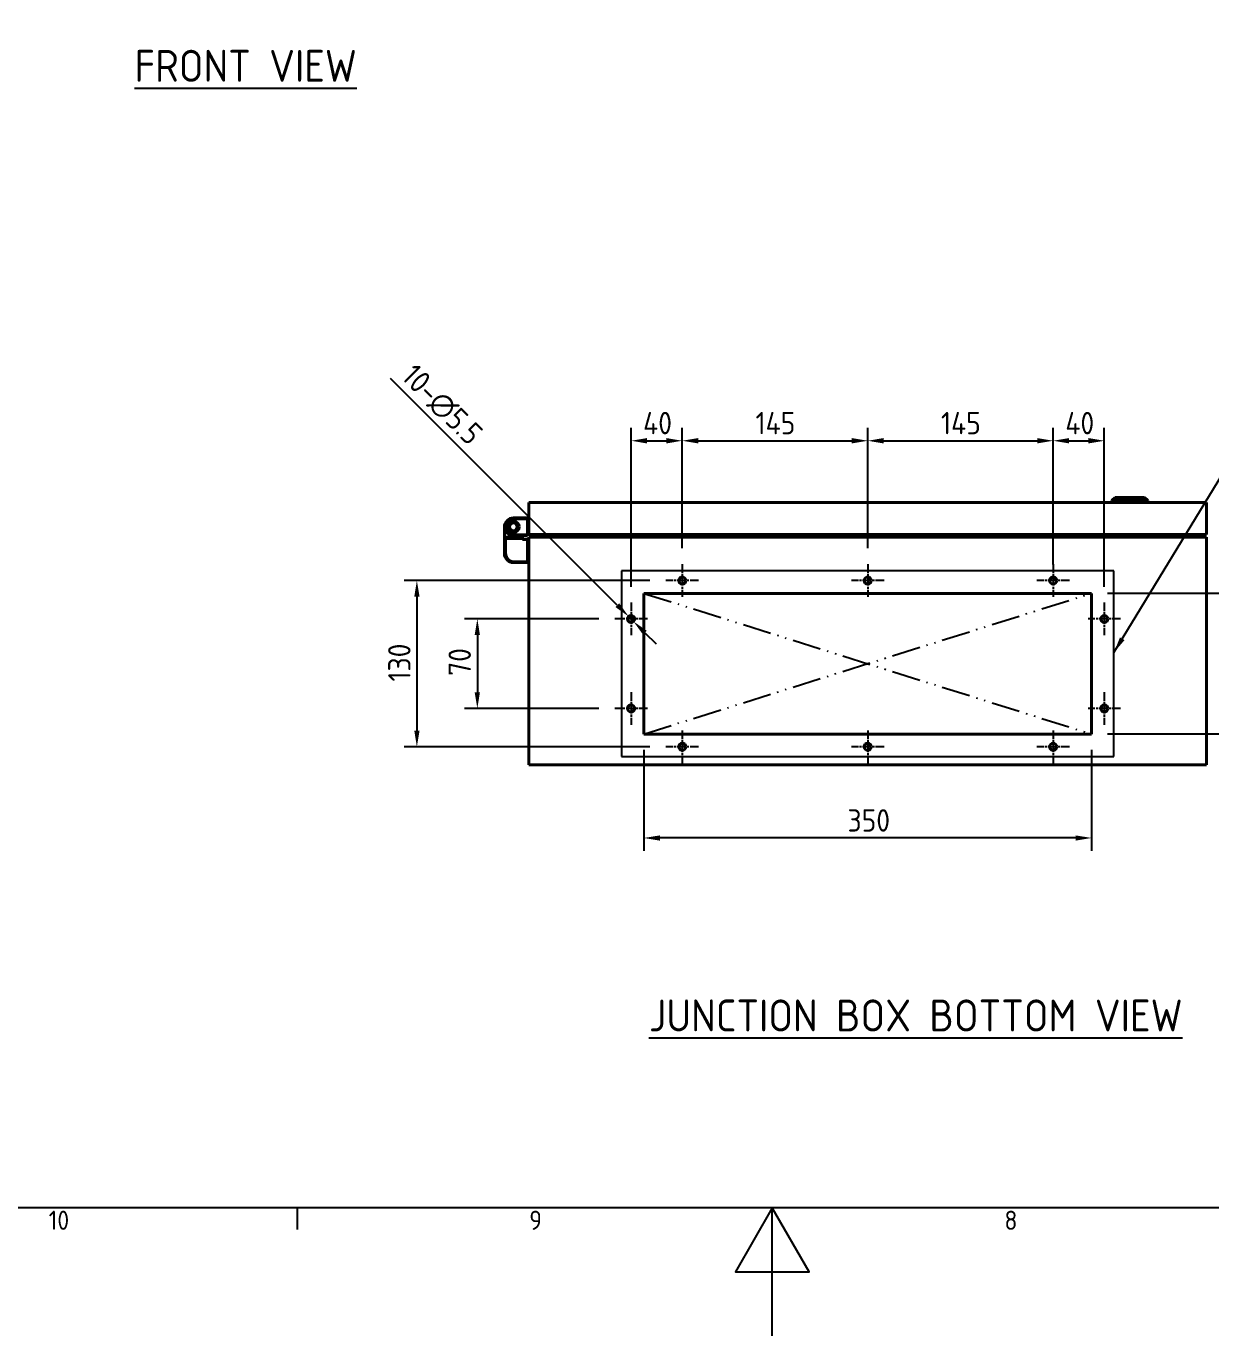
# Model space of a CAD drawing. Header units: millimetres. Extents: x 0 to 5945, y 0 to 4205.
# Drawn here: x 2389 to 3315, y 0 to 1024 of the extents above; entities that cross this region are included whole.
import ezdxf

# ---------------------------------------------------------------- set-up
doc = ezdxf.new("R2010")
doc.units = ezdxf.units.MM
doc.header["$LTSCALE"] = 5
doc.linetypes.add('CHAIN', pattern=[0.3543, 0.2362, -0.0295, 0.0591, -0.0295])
doc.linetypes.add('DASH_DOUBLE_DOT', pattern=[0.4398, 0.24, -0.06, 0.0098, -0.06, 0.01, -0.06])
doc.layers.get('0').update_dxf_attribs({"color": 3, "lineweight": 25})
for name, color, linetype, lineweight in [('가시적인 것(ISO)', 3, 'Continuous', 40), ('가시적인 좁은 것(ISO)', 3, 'Continuous', 35), ('경계(ISO)', 7, 'Continuous', 25), ('기호(ISO)', 5, 'Continuous', 25), ('스케치 형상(ISO)', 3, 'Continuous', 25), ('중심 표식(ISO)', 1, 'Continuous', 25), ('치수(ISO)', 2, 'Continuous', 25)]:
    doc.layers.add(name, color=color, linetype=linetype, lineweight=lineweight)
doc.styles.add('문자 텍스트_PSTEK_POSCO', font='isocp.shx')
doc.styles.add('치수 텍스트_PSTEK_POSCO', font='isocp.shx')
doc.dimstyles.new('치수_PSTEK_POSCO', dxfattribs={"dimscale": 5, "dimtxt": 3.5, "dimasz": 2.5, "dimexe": 2, "dimexo": 2.5, "dimgap": 1, "dimtad": 1, "dimrnd": 1e-08, "dimdsep": 46, "dimtxsty": '치수 텍스트_PSTEK_POSCO', "dimcen": 0.09, "dimdle": 10, "dimclrd": 7, "dimclre": 7, "dimclrt": 2, "dimadec": 1, "dimazin": 2, "dimtfac": 1, "dimtmove": 0, "dimatfit": 3, "dimfxl": 0, "dimtolj": 1, "dimlwd": -1, "dimlwe": -1, "dimarcsym": 0})
doc.dimstyles.new('치수_PSTEK_POSCO$7', dxfattribs={"dimscale": 5, "dimtxt": 3.5, "dimasz": 2.5, "dimexe": 2, "dimexo": 2.5, "dimgap": 1, "dimtad": 1, "dimrnd": 1e-08, "dimdsep": 46, "dimtxsty": '치수 텍스트_PSTEK_POSCO', "dimcen": 0.09, "dimdle": 10, "dimclrd": 7, "dimclre": 7, "dimclrt": 2, "dimadec": 1, "dimazin": 2, "dimtfac": 1, "dimtmove": 0, "dimatfit": 3, "dimfxl": 0, "dimtolj": 1, "dimlwd": -1, "dimlwe": -1, "dimarcsym": 0})

# ---------------------------------------------------------------- blocks, each defined once
blk = doc.blocks.new('경계 Default Border')
at = {"layer": '경계(ISO)'}
blk.add_line((520.19, 20), (520.19, 16.6), dxfattribs=at)
at = {"layer": '경계(ISO)', "flags": 128}
for points in [[(20, 20), (20, 821), (1169, 821), (1169, 20), (20, 20)], [(594.5, 0), (594.5, 20), (588.73, 10), (600.27, 10), (594.5, 20)]]:
    blk.add_lwpolyline(points, dxfattribs=at)
at = {"layer": '경계(ISO)', "color": 2, "char_height": 3, "attachment_point": 7, "style": '문자 텍스트_PSTEK_POSCO'}
for s, insert in [('10', (481.35, 16.57)), ('9', (556.49, 16.57)), ('8', (630.8, 16.57))]:
    blk.add_mtext(s, dxfattribs=dict(at, insert=insert))
blk = doc.blocks.new('*D38')
at = {"layer": 'Defpoints', "color": 0, "transparency": 16777216}
for p in [(2902.1, 699.9), (2902.1, 603.3), (2862.1, 573.3)]:
    blk.add_point(p, dxfattribs=at)
at = {"layer": '치수(ISO)', "color": 7, "transparency": 16777216}
for p, q in [((2862.1, 585.8), (2862.1, 709.9)), ((2902.1, 615.8), (2902.1, 709.9)), ((2874.6, 699.9), (2889.6, 699.9))]:
    blk.add_line(p, q, dxfattribs=at)
for points in [[(2874.6, 702), (2874.6, 697.8), (2862.1, 699.9)], [(2889.6, 702), (2889.6, 697.8), (2902.1, 699.9)]]:
    blk.add_solid(points, dxfattribs=at)
at = {"layer": '치수(ISO)', "color": 2, "transparency": 16777216, "insert": (2871.5, 713.7), "char_height": 17.5, "attachment_point": 4, "style": '치수 텍스트_PSTEK_POSCO'}
blk.add_mtext('\\A1;40', dxfattribs=at)
blk = doc.blocks.new('*D39')
at = {"layer": 'Defpoints', "color": 0, "transparency": 16777216}
for p in [(3047.1, 699.9), (2902.1, 603.3), (3047.1, 603.3)]:
    blk.add_point(p, dxfattribs=at)
at = {"layer": '치수(ISO)', "color": 7, "transparency": 16777216}
for p, q in [((2902.1, 615.8), (2902.1, 709.9)), ((3047.1, 615.8), (3047.1, 709.9)), ((2914.6, 699.9), (3034.6, 699.9))]:
    blk.add_line(p, q, dxfattribs=at)
for points in [[(2914.6, 702), (2914.6, 697.8), (2902.1, 699.9)], [(3034.6, 702), (3034.6, 697.8), (3047.1, 699.9)]]:
    blk.add_solid(points, dxfattribs=at)
at = {"layer": '치수(ISO)', "color": 2, "transparency": 16777216, "insert": (2959.4, 713.7), "char_height": 17.5, "attachment_point": 4, "style": '치수 텍스트_PSTEK_POSCO'}
blk.add_mtext('\\A1;145', dxfattribs=at)
blk = doc.blocks.new('*D40')
at = {"layer": 'Defpoints', "color": 0, "transparency": 16777216}
for p in [(3192.1, 699.9), (3047.1, 603.3), (3192.1, 590.6)]:
    blk.add_point(p, dxfattribs=at)
at = {"layer": '치수(ISO)', "color": 7, "transparency": 16777216}
for p, q in [((3047.1, 615.8), (3047.1, 709.9)), ((3192.1, 603.1), (3192.1, 709.9)), ((3059.6, 699.9), (3179.6, 699.9))]:
    blk.add_line(p, q, dxfattribs=at)
for points in [[(3059.6, 702), (3059.6, 697.8), (3047.1, 699.9)], [(3179.6, 702), (3179.6, 697.8), (3192.1, 699.9)]]:
    blk.add_solid(points, dxfattribs=at)
at = {"layer": '치수(ISO)', "color": 2, "transparency": 16777216, "insert": (3104.4, 713.7), "char_height": 17.5, "attachment_point": 4, "style": '치수 텍스트_PSTEK_POSCO'}
blk.add_mtext('\\A1;145', dxfattribs=at)
blk = doc.blocks.new('*D41')
at = {"layer": 'Defpoints', "color": 0, "transparency": 16777216}
for p in [(3232.1, 699.9), (3192.1, 590.6), (3232.1, 573.3)]:
    blk.add_point(p, dxfattribs=at)
at = {"layer": '치수(ISO)', "color": 7, "transparency": 16777216}
for p, q in [((3192.1, 603.1), (3192.1, 709.9)), ((3232.1, 585.8), (3232.1, 709.9)), ((3204.6, 699.9), (3219.6, 699.9))]:
    blk.add_line(p, q, dxfattribs=at)
for points in [[(3204.6, 702), (3204.6, 697.8), (3192.1, 699.9)], [(3219.6, 702), (3219.6, 697.8), (3232.1, 699.9)]]:
    blk.add_solid(points, dxfattribs=at)
at = {"layer": '치수(ISO)', "color": 2, "transparency": 16777216, "insert": (3201.6, 713.7), "char_height": 17.5, "attachment_point": 4, "style": '치수 텍스트_PSTEK_POSCO'}
blk.add_mtext('\\A1;40', dxfattribs=at)
blk = doc.blocks.new('*D42')
at = {"layer": 'Defpoints', "color": 0, "transparency": 16777216}
for p in [(2849.3, 560.6), (2741.9, 490.6), (2849.3, 490.6)]:
    blk.add_point(p, dxfattribs=at)
at = {"layer": '치수(ISO)', "color": 7, "transparency": 16777216}
for p, q in [((2836.8, 560.6), (2731.9, 560.6)), ((2741.9, 548.1), (2741.9, 503.1)), ((2836.8, 490.6), (2731.9, 490.6))]:
    blk.add_line(p, q, dxfattribs=at)
for points in [[(2739.8, 548.1), (2743.9, 548.1), (2741.9, 560.6)], [(2739.8, 503.1), (2743.9, 503.1), (2741.9, 490.6)]]:
    blk.add_solid(points, dxfattribs=at)
at = {"layer": '치수(ISO)', "color": 2, "transparency": 16777216, "insert": (2728.1, 516), "char_height": 17.5, "attachment_point": 4, "rotation": 90, "style": '치수 텍스트_PSTEK_POSCO'}
blk.add_mtext('\\A1;70', dxfattribs=at)
blk = doc.blocks.new('*D43')
at = {"layer": 'Defpoints', "color": 0, "transparency": 16777216}
for p in [(2889.3, 590.6), (2694.6, 460.6), (2889.3, 460.6)]:
    blk.add_point(p, dxfattribs=at)
at = {"layer": '치수(ISO)', "color": 7, "transparency": 16777216}
for p, q in [((2876.8, 590.6), (2684.6, 590.6)), ((2694.6, 578.1), (2694.6, 473.1)), ((2876.8, 460.6), (2684.6, 460.6))]:
    blk.add_line(p, q, dxfattribs=at)
for points in [[(2692.6, 578.1), (2696.7, 578.1), (2694.6, 590.6)], [(2692.6, 473.1), (2696.7, 473.1), (2694.6, 460.6)]]:
    blk.add_solid(points, dxfattribs=at)
at = {"layer": '치수(ISO)', "color": 2, "transparency": 16777216, "insert": (2680.9, 511.6), "char_height": 17.5, "attachment_point": 4, "rotation": 90, "style": '치수 텍스트_PSTEK_POSCO'}
blk.add_mtext('\\A1;130', dxfattribs=at)
blk = doc.blocks.new('*D44')
at = {"layer": 'Defpoints', "color": 0, "transparency": 16777216}
for p in [(2872.1, 470.6), (3222.1, 470.6), (2872.1, 389.3)]:
    blk.add_point(p, dxfattribs=at)
at = {"layer": '치수(ISO)', "color": 7, "transparency": 16777216}
for p, q in [((2872.1, 458.1), (2872.1, 379.3)), ((3222.1, 458.1), (3222.1, 379.3)), ((3209.6, 389.3), (2884.6, 389.3))]:
    blk.add_line(p, q, dxfattribs=at)
for points in [[(2884.6, 391.3), (2884.6, 387.2), (2872.1, 389.3)], [(3209.6, 391.3), (3209.6, 387.2), (3222.1, 389.3)]]:
    blk.add_solid(points, dxfattribs=at)
at = {"layer": '치수(ISO)', "color": 2, "transparency": 16777216, "insert": (3031.3, 403), "char_height": 17.5, "attachment_point": 4, "style": '치수 텍스트_PSTEK_POSCO'}
blk.add_mtext('\\A1;350', dxfattribs=at)
blk = doc.blocks.new('*D45')
at = {"layer": 'Defpoints', "color": 0, "transparency": 16777216}
for p in [(3222.1, 580.6), (3222.1, 470.6), (3357.7, 470.6)]:
    blk.add_point(p, dxfattribs=at)
at = {"layer": '치수(ISO)', "color": 7, "transparency": 16777216}
for p, q in [((3234.6, 580.6), (3367.7, 580.6)), ((3357.7, 568.1), (3357.7, 483.1)), ((3234.6, 470.6), (3367.7, 470.6))]:
    blk.add_line(p, q, dxfattribs=at)
for points in [[(3355.6, 568.1), (3359.8, 568.1), (3357.7, 580.6)], [(3355.6, 483.1), (3359.8, 483.1), (3357.7, 470.6)]]:
    blk.add_solid(points, dxfattribs=at)
at = {"layer": '치수(ISO)', "color": 2, "transparency": 16777216, "insert": (3344, 513.3), "char_height": 17.5, "attachment_point": 4, "rotation": 90, "style": '치수 텍스트_PSTEK_POSCO'}
blk.add_mtext('\\A1;110', dxfattribs=at)
blk = doc.blocks.new('*D46')
at = {"layer": 'Defpoints', "color": 0, "transparency": 16777216}
for p in [(2860.2, 562.5), (2864, 558.6)]:
    blk.add_point(p, dxfattribs=at)
at = {"layer": '치수(ISO)', "color": 7, "transparency": 16777216}
for p, q in [((2851.3, 571.4), (2674.1, 748.6)), ((2864, 558.6), (2860.2, 562.5)), ((2872.9, 549.8), (2881.7, 541))]:
    blk.add_line(p, q, dxfattribs=at)
for points in [[(2852.8, 572.8), (2849.8, 569.9), (2860.2, 562.5)], [(2874.4, 551.3), (2871.4, 548.3), (2864, 558.6)]]:
    blk.add_solid(points, dxfattribs=at)
at = {"layer": '치수(ISO)', "color": 2, "transparency": 16777216, "insert": (2687.3, 754.8), "char_height": 17.5, "attachment_point": 4, "rotation": 315, "style": '치수 텍스트_PSTEK_POSCO'}
blk.add_mtext('\\A1;10-∅5.5', dxfattribs=at)

msp = doc.modelspace()

# ---------------------------------------------------------------- linework, layer by layer
at = {"layer": '가시적인 것(ISO)'}
for p, q in [((3240.6, 655.587), (3238.1, 653.087)), ((3240.6, 655.587), (3263.6, 655.587)), ((3263.6, 655.587), (3266.1, 653.087)), ((3312.1, 651.587), (2782.1, 651.587)), ((2782.1, 651.587), (2782.1, 626.587)), ((3266.1, 653.087), (3238.1, 653.087)), ((3238.1, 651.587), (3238.1, 653.087)), ((3266.1, 651.587), (3266.1, 653.087)), ((3312.1, 626.587), (3312.1, 651.587)), ((2770.1, 639.587), (2781.1, 639.587)), ((2781.1, 639.587), (2781.1, 638.587)), ((2781.1, 626.587), (2781.1, 638.587)), ((2782.1, 638.587), (2781.1, 638.587)), ((2763.1, 624.587), (2763.1, 632.587)), ((2781.1, 625.587), (2770.1, 625.587)), ((2777.1, 624.587), (2777.1, 625.587)), ((2781.1, 626.587), (2781.1, 625.587)), ((2782.1, 626.587), (2781.1, 626.587)), ((2782.1, 626.587), (3312.1, 626.587)), ((2812.1, 624.587), (2812.1, 626.587)), ((3282.1, 624.587), (3282.1, 626.587)), ((3282.1, 626.3), (3288.101, 626.302)), ((3288.101, 626.587), (3288.101, 626.302)), ((3290.803, 626.587), (3290.748, 626.167)), ((3290.748, 626.167), (3303.141, 624.587)), ((3303.836, 624.587), (3304.098, 626.587)), ((3304.101, 626.587), (3304.101, 626.309)), ((2763.1, 624.587), (2764.1, 623.587)), ((2777.1, 624.587), (2763.1, 624.587)), ((2763.1, 611.587), (2763.1, 624.587)), ((2777.1, 624.587), (2777.1, 623.587)), ((2777.1, 622.587), (2777.1, 623.587)), ((2781.1, 622.587), (2777.1, 622.587)), ((2781.1, 605.587), (2781.1, 622.587)), ((2781.1, 618.587), (2782.1, 618.587)), ((2782.1, 446.587), (2782.1, 624.587)), ((2782.1, 624.587), (3312.1, 624.587)), ((3312.1, 446.587), (3312.1, 624.587)), ((2781.1, 604.587), (2770.1, 604.587)), ((2781.1, 606.587), (2782.1, 606.587)), ((2781.1, 605.587), (2781.1, 604.587)), ((2872.1, 470.587), (2872.1, 580.587)), ((2872.1, 580.587), (3222.1, 580.587)), ((3222.1, 580.587), (3222.1, 470.587)), ((3222.1, 470.587), (2872.1, 470.587)), ((2782.1, 446.587), (3312.1, 446.587))]:
    msp.add_line(p, q, dxfattribs=at)
for centre, radius in [((2770.1, 632.587), 4.5), ((2770.1, 632.587), 4), ((2770.1, 632.587), 3), ((2902.1, 590.587), 2.75), ((3047.1, 590.587), 2.75), ((3192.1, 590.587), 2.75), ((2862.1, 560.587), 2.75), ((3232.1, 560.587), 2.75), ((2862.1, 490.587), 2.75), ((3232.1, 490.587), 2.75), ((2902.1, 460.587), 2.75), ((3047.1, 460.587), 2.75), ((3192.1, 460.587), 2.75)]:
    msp.add_circle(centre, radius, dxfattribs=at)
for centre, start in [((2770.1, 632.587), 90), ((2770.1, 611.587), 180)]:
    msp.add_arc(centre, 7, start, 270, dxfattribs=at)
for points in [[(3288.101, 626.302), (3288.985, 626.303), (3289.869, 626.257), (3290.748, 626.167)], [(3304.101, 626.309), (3304.087, 626.309), (3304.074, 626.306), (3304.06, 626.301)]]:
    msp.add_open_spline(points, degree=3, dxfattribs=at)
at = {"layer": '가시적인 좁은 것(ISO)'}
for p, q in [((2770.1, 638.587), (2770.1, 639.587)), ((2781.1, 638.587), (2770.1, 638.587)), ((2770.1, 626.587), (2770.1, 625.587)), ((2770.1, 626.587), (2781.1, 626.587)), ((2764.1, 623.587), (2777.1, 623.587)), ((2764.1, 611.587), (2764.1, 623.587)), ((2764.1, 611.587), (2763.1, 611.587)), ((2770.1, 605.587), (2770.1, 604.587)), ((2770.1, 605.587), (2781.1, 605.587))]:
    msp.add_line(p, q, dxfattribs=at)
msp.add_arc((2770.1, 611.587), 6, 180, 270, dxfattribs=at)
for points, knots in [([(2770.1, 638.587), (2769.755, 638.587), (2769.414, 638.558), (2769.076, 638.499), (2769.053, 638.495), (2769.032, 638.491), (2769.008, 638.487), (2768.673, 638.425), (2768.346, 638.335), (2768.027, 638.218), (2767.982, 638.201), (2767.938, 638.185), (2767.891, 638.166), (2767.608, 638.054), (2767.336, 637.922), (2767.075, 637.769), (2766.987, 637.718), (2766.903, 637.666), (2766.816, 637.609), (2766.47, 637.383), (2766.15, 637.122), (2765.857, 636.83), (2765.601, 636.574), (2765.37, 636.297), (2765.164, 635.999), (2765.135, 635.957), (2765.105, 635.913), (2765.078, 635.87), (2764.884, 635.574), (2764.717, 635.262), (2764.579, 634.936), (2764.559, 634.89), (2764.539, 634.841), (2764.521, 634.796), (2764.387, 634.457), (2764.284, 634.108), (2764.214, 633.751), (2764.209, 633.727), (2764.204, 633.701), (2764.2, 633.679), (2764.133, 633.318), (2764.1, 632.954), (2764.1, 632.587)], [0, 0, 0, 0, 0.05859375, 0.05859375, 0.05859375, 0.0625, 0.0625, 0.0625, 0.1171875, 0.1171875, 0.1171875, 0.125, 0.125, 0.125, 0.171875, 0.171875, 0.171875, 0.1875, 0.1875, 0.1875, 0.25, 0.25, 0.25, 0.3046875, 0.3046875, 0.3046875, 0.3125, 0.3125, 0.3125, 0.3671875, 0.3671875, 0.3671875, 0.375, 0.375, 0.375, 0.43359375, 0.43359375, 0.43359375, 0.4375, 0.4375, 0.4375, 0.5, 0.5, 0.5, 0.5]), ([(2764.1, 632.587), (2764.1, 632.243), (2764.129, 631.902), (2764.188, 631.563), (2764.192, 631.541), (2764.195, 631.519), (2764.2, 631.495), (2764.262, 631.161), (2764.351, 630.834), (2764.469, 630.515), (2764.486, 630.469), (2764.502, 630.426), (2764.521, 630.379), (2764.633, 630.096), (2764.765, 629.824), (2764.918, 629.562), (2764.969, 629.475), (2765.021, 629.39), (2765.078, 629.304), (2765.304, 628.957), (2765.564, 628.637), (2765.857, 628.344), (2766.113, 628.088), (2766.39, 627.858), (2766.688, 627.652), (2766.73, 627.622), (2766.774, 627.593), (2766.816, 627.565), (2767.113, 627.371), (2767.424, 627.205), (2767.75, 627.066), (2767.797, 627.046), (2767.846, 627.026), (2767.891, 627.008), (2768.23, 626.874), (2768.578, 626.772), (2768.936, 626.701), (2768.96, 626.696), (2768.985, 626.691), (2769.008, 626.687), (2769.368, 626.621), (2769.732, 626.587), (2770.1, 626.587)], [0.5, 0.5, 0.5, 0.5, 0.55859375, 0.55859375, 0.55859375, 0.5625, 0.5625, 0.5625, 0.6171875, 0.6171875, 0.6171875, 0.625, 0.625, 0.625, 0.671875, 0.671875, 0.671875, 0.6875, 0.6875, 0.6875, 0.75, 0.75, 0.75, 0.8046875, 0.8046875, 0.8046875, 0.8125, 0.8125, 0.8125, 0.8671875, 0.8671875, 0.8671875, 0.875, 0.875, 0.875, 0.93359375, 0.93359375, 0.93359375, 0.9375, 0.9375, 0.9375, 1, 1, 1, 1])]:
    msp.add_open_spline(points, degree=3, knots=knots, dxfattribs=at)
at = {"layer": '스케치 형상(ISO)'}
for p, q in [((2854.6, 598.087), (2854.6, 453.087)), ((3239.6, 598.087), (2854.6, 598.087)), ((3239.6, 453.087), (3239.6, 598.087)), ((2854.6, 453.087), (3239.6, 453.087))]:
    msp.add_line(p, q, dxfattribs=at)
at = {"layer": '스케치 형상(ISO)', "color": 1, "linetype": 'DASH_DOUBLE_DOT', "ltscale": 18.537655}
for p, q in [((2872.1, 470.587), (3222.1, 580.587)), ((2872.1, 580.587), (3222.1, 470.587))]:
    msp.add_line(p, q, dxfattribs=at)
at = {"layer": '중심 표식(ISO)', "linetype": 'CHAIN', "ltscale": 5.667058}
for p, q in [((2902.1, 603.337), (2902.1, 577.837)), ((3047.1, 603.337), (3047.1, 577.837)), ((3192.1, 603.337), (3192.1, 577.837)), ((2914.85, 590.587), (2889.35, 590.587)), ((3059.85, 590.587), (3034.35, 590.587)), ((3204.85, 590.587), (3179.35, 590.587)), ((2862.1, 573.337), (2862.1, 547.837)), ((3232.1, 573.337), (3232.1, 547.837)), ((2874.85, 560.587), (2849.35, 560.587)), ((3244.85, 560.587), (3219.35, 560.587)), ((2862.1, 503.337), (2862.1, 477.837)), ((3232.1, 503.337), (3232.1, 477.837)), ((2874.85, 490.587), (2849.35, 490.587)), ((3244.85, 490.587), (3219.35, 490.587)), ((2902.1, 473.337), (2902.1, 447.837)), ((3047.1, 473.337), (3047.1, 447.837)), ((3192.1, 473.337), (3192.1, 447.837)), ((2914.85, 460.587), (2889.35, 460.587)), ((3059.85, 460.587), (3034.35, 460.587)), ((3204.85, 460.587), (3179.35, 460.587))]:
    msp.add_line(p, q, dxfattribs=at)

# ---------------------------------------------------------------- block references
at = {"xscale": 5, "yscale": 5, "zscale": 5}
msp.add_blockref('경계 Default Border', (0, 0), dxfattribs=at)

# ---------------------------------------------------------------- texts
at = {"layer": '기호(ISO)', "color": 2, "char_height": 25, "width": 625.93245, "attachment_point": 5, "style": '문자 텍스트_PSTEK_POSCO'}
for s, insert in [('{\\fISOCP|b0|i0;\\H25.0000;\\LFRONT VIEW}', (2560.763, 993.07)), ('{\\fISOCP|b0|i0;\\H25.0000;\\LJUNCTION BOX BOTTOM VIEW}', (3084.68, 250.473))]:
    msp.add_mtext(s, dxfattribs=dict(at, insert=insert))

# ---------------------------------------------------------------- dimensions: what is measured, and where the dimension line sits
at = {"layer": '치수(ISO)', "color": 7}
dim = msp.add_diameter_dim_2p(p1=(2864.044, 558.643), p2=(2860.155, 562.532), text='10-<>', dimstyle='치수_PSTEK_POSCO', override={"dimdec": 2, "dimlfac": 1, "dimtp": 0, "dimtm": 0, "dimtdec": 2, "dimatfit": 2}, dxfattribs=at)
dim.commit()
dim.dimension.update_dxf_attribs({"geometry": '*D46', "text_midpoint": (2703.843, 718.844), "dimtype": 163})
for base, p1, p2, angle, picture, middle in [((2902.1, 699.929), (2862.1, 573.337), (2902.1, 603.337), 180, '*D38', (2882.05, 699.929)), ((3047.1, 699.929), (2902.1, 603.337), (3047.1, 603.337), 180, '*D39', (2974.65, 699.929)), ((3192.1, 699.929), (3047.1, 603.337), (3192.1, 590.587), 180, '*D40', (3119.65, 699.929)), ((3232.1, 699.929), (3192.1, 590.587), (3232.1, 573.337), 180, '*D41', (3212.15, 699.929)), ((2694.642, 460.587), (2889.35, 590.587), (2889.35, 460.587), 90, '*D43', (2694.642, 525.587)), ((3357.713, 470.587), (3222.1, 580.587), (3222.1, 470.587), 90, '*D45', (3357.713, 525.587)), ((2741.857, 490.587), (2849.35, 560.587), (2849.35, 490.587), 90, '*D42', (2741.857, 525.587)), ((2872.1, 389.264), (3222.1, 470.587), (2872.1, 470.587), 180, '*D44', (3047.1, 389.264))]:
    dim = msp.add_linear_dim(base=base, p1=p1, p2=p2, angle=angle, dimstyle='치수_PSTEK_POSCO', override={"dimdec": 2, "dimtp": 0, "dimtm": 0, "dimtdec": 2, "dimtofl": 0, "dimatfit": 1}, dxfattribs=at)
    dim.commit()
    dim.dimension.update_dxf_attribs({"geometry": picture, "text_midpoint": middle, "dimtype": 160})

# ---------------------------------------------------------------- leaders
at = {"layer": '기호(ISO)', "color": 7, "annotation_type": 0, "has_hookline": 1, "hookline_direction": 0, "text_width": 278.47}
msp.add_leader([(3239.6, 534.328), (3328.342, 680.205), (3340.842, 680.205)], dimstyle='치수_PSTEK_POSCO$7', override={"dimtad": 0}, dxfattribs=at)

doc.saveas('drawing.dxf')
